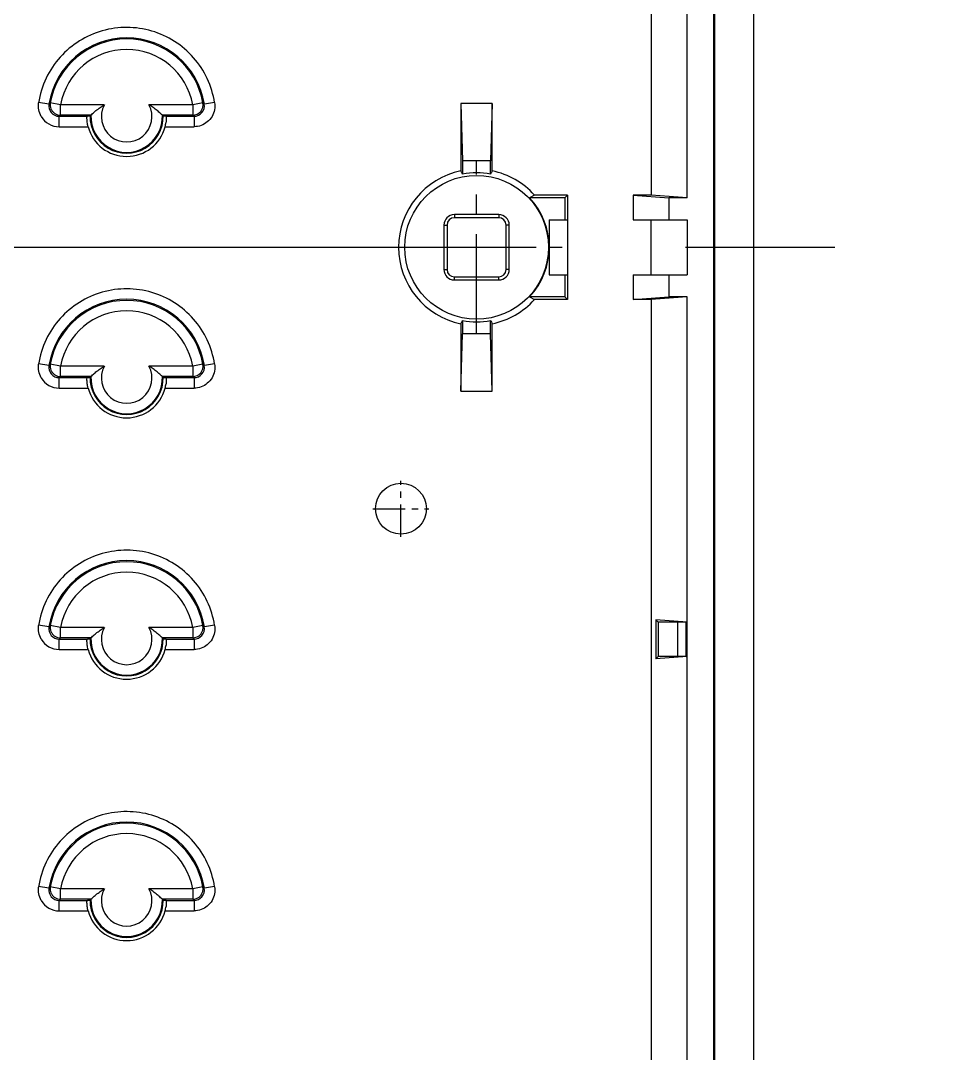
# Model space of a CAD drawing. Header units: millimetres. Extents: x 2151 to 2806, y 681 to 1136.
# Drawn here: x 2691.41 to 2726.34, y 838.76 to 878.27 of the extents above; entities that cross this region are included whole.
import ezdxf

# ---------------------------------------------------------------- set-up
doc = ezdxf.new("R2010")
doc.units = ezdxf.units.MM
doc.linetypes.add('CENTER', pattern=[50.8, 31.75, -6.35, 6.35, -6.35])

msp = doc.modelspace()

# ---------------------------------------------------------------- linework, layer by layer
at = {"color": 7, "linetype": 'Continuous'}
for p, q in [((2716.921, 871.493), (2716.921, 929.56)), ((2717.921, 929.6), (2717.921, 809.592)), ((2717.961, 929.6), (2717.961, 809.592)), ((2719.463, 929.603), (2719.463, 809.589)), ((2715.547, 928.186), (2715.547, 871.596)), ((2692.489, 875.072), (2692.094, 875.136)), ((2692.934, 875.052), (2692.541, 875.123)), ((2698.385, 875.123), (2697.991, 875.052)), ((2698.831, 875.136), (2698.437, 875.072)), ((2694.608, 875.052), (2692.934, 875.052)), ((2692.934, 874.652), (2692.934, 875.052)), ((2697.99, 875.052), (2696.317, 875.052)), ((2697.991, 875.052), (2697.991, 874.652)), ((2709.458, 875.096), (2708.258, 875.096)), ((2708.258, 875.096), (2708.323, 872.909)), ((2708.258, 875.096), (2708.258, 872.518)), ((2709.458, 875.096), (2709.392, 872.909)), ((2709.458, 872.518), (2709.458, 875.096)), ((2692.883, 874.609), (2693.952, 874.609)), ((2692.883, 874.21), (2692.883, 874.609)), ((2694.096, 874.652), (2692.934, 874.652)), ((2693.963, 874.62), (2694.063, 874.62)), ((2697.991, 874.652), (2696.83, 874.652)), ((2696.862, 874.62), (2696.962, 874.62)), ((2696.974, 874.609), (2698.042, 874.609)), ((2698.042, 874.609), (2698.042, 874.21)), ((2692.883, 874.21), (2693.988, 874.21)), ((2696.937, 874.21), (2698.042, 874.21)), ((2709.392, 872.909), (2708.323, 872.909)), ((2708.323, 872.909), (2708.323, 872.398)), ((2709.392, 872.398), (2709.392, 872.909)), ((2711.072, 871.596), (2710.886, 871.493)), ((2712.335, 871.596), (2711.072, 871.596)), ((2712.232, 871.493), (2712.335, 871.596)), ((2712.335, 871.596), (2712.335, 867.596)), ((2715.547, 871.596), (2714.846, 871.596)), ((2714.846, 871.596), (2716.221, 871.493)), ((2714.846, 871.596), (2714.846, 870.646)), ((2716.921, 871.493), (2715.547, 871.596)), ((2712.232, 871.493), (2710.886, 871.493)), ((2712.232, 871.493), (2712.232, 870.646)), ((2716.921, 871.493), (2716.221, 871.493)), ((2716.221, 871.493), (2716.221, 870.646)), ((2709.708, 870.846), (2708.008, 870.846)), ((2708.008, 870.846), (2708.008, 870.728)), ((2709.708, 870.846), (2709.708, 870.728)), ((2707.608, 870.446), (2707.726, 870.446)), ((2707.608, 870.446), (2707.608, 868.746)), ((2707.726, 870.446), (2707.726, 868.746)), ((2709.708, 870.728), (2708.008, 870.728)), ((2710.108, 870.446), (2709.99, 870.446)), ((2709.99, 868.746), (2709.99, 870.446)), ((2710.108, 868.746), (2710.108, 870.446)), ((2711.635, 870.646), (2712.332, 870.646)), ((2711.635, 870.646), (2711.635, 868.546)), ((2714.846, 870.646), (2716.921, 870.646)), ((2715.547, 868.546), (2715.547, 870.646)), ((2716.921, 870.646), (2716.921, 868.546)), ((2707.608, 868.746), (2707.726, 868.746)), ((2708.008, 868.464), (2709.708, 868.464)), ((2708.008, 868.346), (2708.008, 868.464)), ((2709.708, 868.346), (2709.708, 868.464)), ((2710.108, 868.746), (2709.99, 868.746)), ((2711.635, 868.546), (2712.332, 868.546)), ((2712.232, 868.546), (2712.232, 867.699)), ((2714.846, 868.546), (2716.921, 868.546)), ((2714.846, 868.546), (2714.846, 867.596)), ((2716.221, 868.546), (2716.221, 867.699)), ((2708.008, 868.346), (2709.708, 868.346)), ((2712.232, 867.699), (2710.886, 867.699)), ((2710.886, 867.699), (2711.072, 867.596)), ((2712.232, 867.699), (2712.335, 867.596)), ((2714.846, 867.596), (2716.221, 867.699)), ((2716.921, 867.699), (2715.547, 867.596)), ((2716.921, 867.699), (2716.221, 867.699)), ((2716.921, 809.632), (2716.921, 867.699)), ((2712.335, 867.596), (2711.072, 867.596)), ((2715.547, 867.596), (2714.846, 867.596)), ((2715.547, 867.596), (2715.547, 811.006)), ((2708.258, 866.673), (2708.258, 864.096)), ((2708.323, 866.794), (2708.323, 866.283)), ((2709.392, 866.283), (2709.392, 866.794)), ((2709.458, 864.096), (2709.458, 866.673)), ((2708.258, 864.096), (2708.323, 866.283)), ((2709.392, 866.283), (2708.323, 866.283)), ((2709.458, 864.096), (2709.392, 866.283)), ((2692.489, 865.072), (2692.094, 865.136)), ((2692.934, 865.052), (2692.541, 865.123)), ((2694.608, 865.052), (2692.934, 865.052)), ((2692.934, 864.652), (2692.934, 865.052)), ((2697.99, 865.052), (2696.317, 865.052)), ((2698.385, 865.123), (2697.991, 865.052)), ((2697.991, 865.052), (2697.991, 864.652)), ((2698.831, 865.136), (2698.437, 865.072)), ((2692.883, 864.609), (2693.952, 864.609)), ((2692.883, 864.21), (2692.883, 864.609)), ((2694.096, 864.652), (2692.934, 864.652)), ((2693.963, 864.62), (2694.063, 864.62)), ((2697.991, 864.652), (2696.83, 864.652)), ((2696.862, 864.62), (2696.962, 864.62)), ((2696.974, 864.609), (2698.042, 864.609)), ((2698.042, 864.609), (2698.042, 864.21)), ((2692.883, 864.21), (2693.988, 864.21)), ((2696.937, 864.21), (2698.042, 864.21)), ((2708.258, 864.096), (2709.458, 864.096)), ((2692.489, 855.072), (2692.094, 855.136)), ((2692.934, 855.052), (2692.541, 855.123)), ((2694.608, 855.052), (2692.934, 855.052)), ((2692.934, 854.652), (2692.934, 855.052)), ((2697.99, 855.052), (2696.317, 855.052)), ((2698.385, 855.123), (2697.991, 855.052)), ((2697.991, 855.052), (2697.991, 854.652)), ((2698.831, 855.136), (2698.437, 855.072)), ((2716.921, 855.256), (2715.721, 855.346)), ((2715.814, 855.253), (2715.721, 855.346)), ((2715.721, 855.346), (2715.721, 853.846)), ((2716.876, 855.254), (2715.814, 855.253)), ((2715.814, 855.253), (2715.814, 853.939)), ((2716.561, 853.939), (2716.561, 855.253)), ((2716.876, 855.254), (2716.921, 855.256)), ((2716.876, 853.938), (2716.876, 855.254)), ((2692.883, 854.609), (2693.952, 854.609)), ((2692.883, 854.21), (2692.883, 854.609)), ((2694.096, 854.652), (2692.934, 854.652)), ((2693.963, 854.62), (2694.063, 854.62)), ((2697.991, 854.652), (2696.83, 854.652)), ((2696.862, 854.62), (2696.962, 854.62)), ((2696.974, 854.609), (2698.042, 854.609)), ((2698.042, 854.609), (2698.042, 854.21)), ((2692.883, 854.21), (2693.988, 854.21)), ((2696.937, 854.21), (2698.042, 854.21)), ((2715.814, 853.939), (2715.721, 853.846)), ((2716.921, 853.936), (2715.721, 853.846)), ((2716.876, 853.938), (2715.814, 853.939)), ((2716.876, 853.938), (2716.921, 853.936)), ((2692.489, 845.072), (2692.094, 845.136)), ((2692.934, 845.052), (2692.541, 845.123)), ((2698.385, 845.123), (2697.991, 845.052)), ((2698.831, 845.136), (2698.437, 845.072)), ((2694.608, 845.052), (2692.934, 845.052)), ((2692.934, 844.652), (2692.934, 845.052)), ((2697.99, 845.052), (2696.317, 845.052)), ((2697.991, 845.052), (2697.991, 844.652)), ((2692.883, 844.609), (2693.952, 844.609)), ((2692.883, 844.21), (2692.883, 844.609)), ((2694.096, 844.652), (2692.934, 844.652)), ((2693.963, 844.62), (2694.063, 844.62)), ((2697.991, 844.652), (2696.83, 844.652)), ((2696.862, 844.62), (2696.962, 844.62)), ((2696.974, 844.609), (2698.042, 844.609)), ((2698.042, 844.609), (2698.042, 844.21)), ((2692.883, 844.21), (2693.988, 844.21)), ((2696.937, 844.21), (2698.042, 844.21))]:
    msp.add_line(p, q, dxfattribs=at)
at = {"color": 1, "linetype": 'CENTER', "ltscale": 0.119341}
for p, q in [((2708.858, 866.314), (2708.858, 872.878)), ((2705.576, 869.596), (2712.14, 869.596))]:
    msp.add_line(p, q, dxfattribs=at)
at = {"color": 1, "linetype": 'CENTER', "ltscale": 0.9}
msp.add_line((2499.688, 869.596), (2726.342, 869.596), dxfattribs=at)
at = {"color": 1, "linetype": 'CENTER', "ltscale": 0.038953}
for p, q in [((2705.963, 858.525), (2705.963, 860.667)), ((2704.891, 859.596), (2707.034, 859.596))]:
    msp.add_line(p, q, dxfattribs=at)
at = {"color": 7, "linetype": 'Continuous'}
for centre, radius in [((2708.858, 869.596), 2.75), ((2705.963, 859.596), 0.974)]:
    msp.add_circle(centre, radius, dxfattribs=at)
for centre, radius, start, end in [((2695.463, 874.596), 3.012, 9.1024, 170.8976), ((2695.463, 874.596), 2.969, 10.2257, 169.7742), ((2695.463, 874.596), 2.569, 10.2285, 169.7732), ((2698.009, 869.44), 7.887, 133.8931, 134.4208), ((2697.99, 875.053), 0.4, 270.104, 10.1219), ((2693.092, 869.62), 7.635, 45.5712, 46.1163), ((2692.882, 875.008), 0.399, 170.8764, 270.1536), ((2695.463, 874.596), 0.968, 151.8984, 28.1016), ((2698.043, 875.008), 0.399, 269.8554, 9.2464), ((2692.884, 875.01), 0.801, 210.5741, 269.9815), ((2695.463, 874.596), 1.4, 178.9995, 1.0005), ((2695.463, 874.596), 1.368, 177.6389, 2.3611), ((2695.662, 874.545), 1.319, 345.2528, 352.688), ((2693.995, 871.604), 4.232, 45.2554, 45.4667), ((2693.529, 869.316), 6.956, 49.555, 50.1025), ((2695.463, 874.596), 1.524, 194.6781, 345.3219), ((2708.858, 869.596), 2.984, 101.6015, 258.3985), ((2649.14, 840.325), 67.315, 28.45467, 28.57137), ((2708.858, 869.596), 2.853, 79.1996, 100.8004), ((2769.336, 839.911), 68.181, 151.42937, 151.54459), ((2708.858, 869.596), 2.984, 42.0939, 78.3985), ((2708.858, 869.596), 2.777, 316.9227, 43.0773), ((2708.008, 870.446), 0.4, 90, 180), ((2709.708, 870.446), 0.4, 0, 90), ((2708.008, 870.446), 0.282, 90, 180), ((2709.708, 870.446), 0.282, 0, 90), ((2708.008, 868.746), 0.4, 180, 270), ((2708.008, 868.746), 0.282, 180, 270), ((2709.708, 868.746), 0.4, 270, 0), ((2709.708, 868.746), 0.282, 270, 0), ((2695.463, 864.596), 3.012, 9.1024, 170.8976), ((2695.463, 864.596), 2.969, 10.2257, 169.7742), ((2708.858, 869.596), 2.984, 281.6015, 317.9061), ((2695.463, 864.596), 2.569, 10.2285, 169.7732), ((2648.379, 899.28), 68.181, 331.42937, 331.54459), ((2708.858, 869.596), 2.853, 259.1996, 280.8004), ((2768.575, 898.867), 67.315, 208.45467, 208.57137), ((2692.882, 865.008), 0.399, 170.8764, 270.1536), ((2698.009, 859.44), 7.887, 133.8931, 134.4208), ((2695.463, 864.596), 0.968, 151.8984, 28.1016), ((2697.99, 865.053), 0.4, 270.104, 10.1219), ((2698.043, 865.008), 0.399, 269.8554, 9.2464), ((2693.092, 859.62), 7.635, 45.5712, 46.1163), ((2692.884, 865.01), 0.801, 210.5741, 269.9815), ((2695.463, 864.596), 1.4, 178.9995, 1.0005), ((2695.463, 864.596), 1.368, 177.6389, 2.3611), ((2693.995, 861.604), 4.232, 45.2554, 45.4667), ((2693.529, 859.316), 6.956, 49.555, 50.1025), ((2695.463, 864.596), 1.524, 194.6781, 345.3219), ((2695.662, 864.545), 1.319, 345.2528, 352.688), ((2695.463, 854.596), 3.012, 9.1024, 170.8976), ((2695.463, 854.596), 2.969, 10.2257, 169.7742), ((2695.463, 854.596), 2.569, 10.2285, 169.7732), ((2692.882, 855.008), 0.399, 170.8764, 270.1536), ((2698.009, 849.44), 7.887, 133.8931, 134.4208), ((2695.463, 854.596), 0.968, 151.8984, 28.1016), ((2697.99, 855.053), 0.4, 270.104, 10.1219), ((2698.043, 855.008), 0.399, 269.8554, 9.2464), ((2693.092, 849.62), 7.635, 45.5712, 46.1163), ((2692.884, 855.01), 0.801, 210.5741, 269.9815), ((2695.463, 854.596), 1.4, 178.9995, 1.0005), ((2695.463, 854.596), 1.368, 177.6389, 2.3611), ((2693.995, 851.604), 4.232, 45.2554, 45.4667), ((2693.529, 849.316), 6.956, 49.555, 50.1025), ((2695.463, 854.596), 1.524, 194.6781, 345.3219), ((2695.662, 854.545), 1.319, 345.2528, 352.688), ((2695.463, 844.596), 3.012, 9.1024, 170.8976), ((2695.463, 844.596), 2.969, 10.2257, 169.7742), ((2695.463, 844.596), 2.569, 10.2285, 169.7732), ((2698.009, 839.44), 7.887, 133.8931, 134.4208), ((2697.99, 845.053), 0.4, 270.104, 10.1219), ((2693.092, 839.62), 7.635, 45.5712, 46.1163), ((2692.882, 845.008), 0.399, 170.8764, 270.1536), ((2695.463, 844.596), 0.968, 151.8984, 28.1016), ((2698.043, 845.008), 0.399, 269.8554, 9.2464), ((2692.884, 845.01), 0.801, 210.5741, 269.9815), ((2695.463, 844.596), 1.4, 178.9995, 1.0005), ((2695.463, 844.596), 1.368, 177.6389, 2.3611), ((2695.662, 844.545), 1.319, 345.2528, 352.688), ((2693.995, 841.604), 4.232, 45.2554, 45.4667), ((2693.529, 839.316), 6.956, 49.555, 50.1025), ((2695.463, 844.596), 1.524, 194.6781, 345.3219)]:
    msp.add_arc(centre, radius, start, end, dxfattribs=at)
for points, start_tangent, end_tangent in [([(2698.831, 875.133), (2698.549, 876.05), (2698.024, 876.85), (2697.297, 877.472), (2696.426, 877.869), (2695.479, 878.007), (2694.531, 877.878), (2693.656, 877.49), (2692.924, 876.875), (2692.385, 876.069), (2692.094, 875.121)], (-0.1582, 0.987407), (-0.1582, -0.987407)), ([(2692.195, 874.603), (2692.098, 874.86), (2692.094, 875.121)], (-0.508454, 0.861089), (0.158023, 0.987435)), ([(2692.541, 875.123), (2692.567, 874.895), (2692.628, 874.796)], (-0.179302, -0.983794), (0.641293, -0.767296)), ([(2698.831, 875.133), (2698.827, 874.86), (2698.731, 874.603), (2698.551, 874.393), (2698.313, 874.257), (2698.042, 874.21)], (0.158024, -0.987435), (-1, -0.000075)), ([(2692.628, 874.796), (2692.714, 874.719), (2692.934, 874.652)], (0.641293, -0.767296), (0.999989, -0.004602)), ([(2694.096, 874.652), (2694.161, 874.713), (2694.29, 874.826), (2694.446, 874.945), (2694.608, 875.052)], (0.721525, 0.692388), (0.857623, 0.514278)), ([(2696.83, 874.652), (2696.764, 874.713), (2696.635, 874.826), (2696.479, 874.945), (2696.317, 875.052)], (-0.721525, 0.692388), (-0.857623, 0.514278)), ([(2693.988, 874.21), (2693.955, 874.377), (2693.945, 874.515), (2693.949, 874.596)], (-0.253388, 0.967365), (0.12877, 0.991674)), ([(2693.949, 874.596), (2693.952, 874.609)], (0.12877, 0.991674), (0.710254, 0.703945)), ([(2696.977, 874.596), (2696.98, 874.515), (2696.97, 874.377)], (0.12877, -0.991674), (-0.125955, -0.992036)), ([(2698.831, 865.133), (2698.549, 866.05), (2698.024, 866.85), (2697.297, 867.472), (2696.426, 867.869), (2695.479, 868.007), (2694.531, 867.878), (2693.656, 867.49), (2692.924, 866.875), (2692.385, 866.069), (2692.094, 865.121)], (-0.1582, 0.987407), (-0.1582, -0.987407)), ([(2692.195, 864.603), (2692.098, 864.86), (2692.094, 865.121)], (-0.508454, 0.861089), (0.158023, 0.987435)), ([(2692.541, 865.123), (2692.567, 864.895), (2692.628, 864.796)], (-0.179302, -0.983794), (0.641293, -0.767296)), ([(2694.096, 864.652), (2694.161, 864.713), (2694.29, 864.826), (2694.446, 864.945), (2694.608, 865.052)], (0.721525, 0.692388), (0.857623, 0.514278)), ([(2696.83, 864.652), (2696.764, 864.713), (2696.635, 864.826), (2696.479, 864.945), (2696.317, 865.052)], (-0.721525, 0.692388), (-0.857623, 0.514278)), ([(2698.831, 865.133), (2698.827, 864.86), (2698.731, 864.603), (2698.551, 864.393), (2698.313, 864.257), (2698.042, 864.21)], (0.158024, -0.987435), (-1, -0.000075)), ([(2692.628, 864.796), (2692.714, 864.719), (2692.934, 864.652)], (0.641293, -0.767296), (0.999989, -0.004602)), ([(2693.988, 864.21), (2693.955, 864.377), (2693.945, 864.515), (2693.949, 864.596)], (-0.253388, 0.967365), (0.12877, 0.991674)), ([(2693.949, 864.596), (2693.952, 864.609)], (0.12877, 0.991674), (0.710254, 0.703945)), ([(2696.977, 864.596), (2696.98, 864.515), (2696.97, 864.377)], (0.12877, -0.991674), (-0.125955, -0.992036)), ([(2698.831, 855.133), (2698.549, 856.05), (2698.024, 856.85), (2697.297, 857.472), (2696.426, 857.869), (2695.479, 858.007), (2694.531, 857.878), (2693.656, 857.49), (2692.924, 856.875), (2692.385, 856.069), (2692.094, 855.121)], (-0.1582, 0.987407), (-0.1582, -0.987407)), ([(2692.195, 854.603), (2692.098, 854.86), (2692.094, 855.121)], (-0.508454, 0.861089), (0.158023, 0.987435)), ([(2692.541, 855.123), (2692.567, 854.895), (2692.628, 854.796)], (-0.179302, -0.983794), (0.641293, -0.767296)), ([(2694.096, 854.652), (2694.161, 854.713), (2694.29, 854.826), (2694.446, 854.945), (2694.608, 855.052)], (0.721525, 0.692388), (0.857623, 0.514278)), ([(2696.83, 854.652), (2696.764, 854.713), (2696.635, 854.826), (2696.479, 854.945), (2696.317, 855.052)], (-0.721525, 0.692388), (-0.857623, 0.514278)), ([(2698.831, 855.133), (2698.827, 854.86), (2698.731, 854.603), (2698.551, 854.393), (2698.313, 854.257), (2698.042, 854.21)], (0.158024, -0.987435), (-1, -0.000075)), ([(2692.628, 854.796), (2692.714, 854.719), (2692.934, 854.652)], (0.641293, -0.767296), (0.999989, -0.004602)), ([(2693.988, 854.21), (2693.955, 854.377), (2693.945, 854.515), (2693.949, 854.596)], (-0.253388, 0.967365), (0.12877, 0.991674)), ([(2693.949, 854.596), (2693.952, 854.609)], (0.12877, 0.991674), (0.710254, 0.703945)), ([(2696.977, 854.596), (2696.98, 854.515), (2696.97, 854.377)], (0.12877, -0.991674), (-0.125955, -0.992036)), ([(2698.831, 845.133), (2698.549, 846.05), (2698.024, 846.85), (2697.297, 847.472), (2696.426, 847.869), (2695.479, 848.007), (2694.531, 847.878), (2693.656, 847.49), (2692.924, 846.875), (2692.385, 846.069), (2692.094, 845.121)], (-0.1582, 0.987407), (-0.1582, -0.987407)), ([(2692.195, 844.603), (2692.098, 844.86), (2692.094, 845.121)], (-0.508454, 0.861089), (0.158023, 0.987435)), ([(2692.541, 845.123), (2692.567, 844.895), (2692.628, 844.796)], (-0.179302, -0.983794), (0.641293, -0.767296)), ([(2698.831, 845.133), (2698.827, 844.86), (2698.731, 844.603), (2698.551, 844.393), (2698.313, 844.257), (2698.042, 844.21)], (0.158024, -0.987435), (-1, -0.000075)), ([(2692.628, 844.796), (2692.714, 844.719), (2692.934, 844.652)], (0.641293, -0.767296), (0.999989, -0.004602)), ([(2694.096, 844.652), (2694.161, 844.713), (2694.29, 844.826), (2694.446, 844.945), (2694.608, 845.052)], (0.721525, 0.692388), (0.857623, 0.514278)), ([(2696.83, 844.652), (2696.764, 844.713), (2696.635, 844.826), (2696.479, 844.945), (2696.317, 845.052)], (-0.721525, 0.692388), (-0.857623, 0.514278)), ([(2693.988, 844.21), (2693.955, 844.377), (2693.945, 844.515), (2693.949, 844.596)], (-0.253388, 0.967365), (0.12877, 0.991674)), ([(2693.949, 844.596), (2693.952, 844.609)], (0.12877, 0.991674), (0.710254, 0.703945)), ([(2696.977, 844.596), (2696.98, 844.515), (2696.97, 844.377)], (0.12877, -0.991674), (-0.125955, -0.992036))]:
    msp.add_spline(points, degree=3, dxfattribs=dict(at, start_tangent=start_tangent, end_tangent=end_tangent))

doc.saveas('drawing.dxf')
